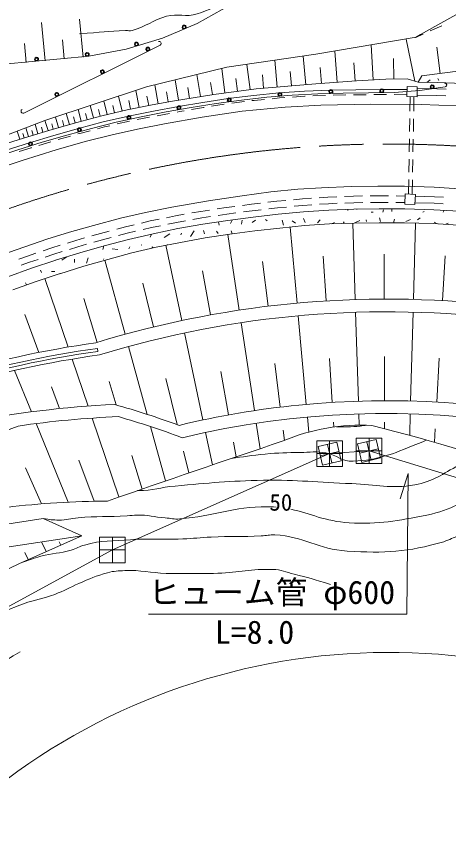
# Model space of a CAD drawing. Units: millimetres, scale not verified. Extents: x 40000 to 680000, y 20000 to 380000.
# Drawn here: x 125010 to 158960, y 253231 to 318146 of the extents above; entities that cross this region are included whole.
import ezdxf
from ezdxf.enums import TextEntityAlignment as Align

# ---------------------------------------------------------------- set-up
doc = ezdxf.new("R2010")
doc.units = ezdxf.units.MM
doc.header["$LTSCALE"] = 1000
doc.linetypes.add('CHAIN', pattern=[18.5, 12, -1.5, 3.5, -1.5])
for name, color, linetype, lineweight in [('M-BGD', 7, 'Continuous', 13), ('M-BMK', 2, 'CHAIN', 13), ('M-BMK-ROW', 30, 'Continuous', 13), ('M-STR-HTXT', 7, 'Continuous', 13), ('M-STR-STRC', 7, 'Continuous', 13)]:
    doc.layers.add(name, color=color, linetype=linetype, lineweight=lineweight)
doc.styles.add('ＭＳ ゴシック', font='')
doc.styles.get('ＭＳ ゴシック').set_extended_font_data('MS Gothic')

msp = doc.modelspace()

# ---------------------------------------------------------------- linework, layer by layer
at = {"layer": 'M-BGD'}
for p, q in [((127263, 314663), (126980, 317662)), ((130251, 314945), (129970, 317933)), ((157515, 317007), (158428, 317413)), ((128757, 314805), (128615, 316299)), ((156370, 316498), (156967, 316763)), ((125764, 314518), (125627, 316018)), ((158057, 312449), (156508, 312476)), ((158772, 312420), (158057, 312449)), ((144510, 311623), (143684, 311545)), ((145680, 311733), (145108, 311679)), ((146104, 311762), (145680, 311733)), ((147674, 311868), (146703, 311802)), ((147701, 311869), (147674, 311868)), ((149299, 311934), (148300, 311893)), ((150899, 311972), (149899, 311953)), ((151671, 311986), (151499, 311983)), ((152499, 311993), (151671, 311986)), ((153666, 312003), (153099, 311998)), ((154099, 312001), (153666, 312003)), ((155699, 311994), (154699, 311999)), ((155944, 311839), (155925, 310708)), ((156244, 311831), (156225, 310696)), ((158042, 311929), (156496, 311956)), ((158750, 311901), (158042, 311929)), ((139716, 310982), (138767, 310823)), ((139754, 310988), (139716, 310982)), ((141334, 311236), (140346, 311081)), ((142920, 311448), (141928, 311322)), ((143684, 311545), (143515, 311523)), ((136059, 310342), (137043, 310522)), ((137633, 310630), (137818, 310664)), ((138176, 310724), (137818, 310664)), ((132926, 309690), (133892, 309914)), ((133892, 309914), (133901, 309915)), ((134489, 310033), (135470, 310228)), ((155915, 310108), (155898, 309108)), ((156215, 310096), (156198, 309096)), ((129983, 308950), (130791, 309162)), ((131372, 309314), (131923, 309458)), ((131923, 309458), (132342, 309555)), ((128287, 308463), (129248, 308739)), ((129825, 308905), (129983, 308950)), ((155888, 308508), (155871, 307508)), ((156188, 308496), (156171, 307496)), ((125226, 307531), (126158, 307824)), ((126158, 307824), (126180, 307831)), ((126754, 308004), (127712, 308293)), ((155861, 306908), (155844, 305908)), ((156161, 306896), (156144, 305896)), ((155834, 305308), (155815, 304177)), ((156134, 305296), (156115, 304160)), ((146776, 303733), (147481, 303802)), ((147481, 303802), (148186, 303849)), ((148785, 303889), (149491, 303937)), ((149491, 303937), (150198, 303965)), ((150798, 303989), (151505, 304017)), ((151505, 304017), (152213, 304024)), ((152813, 304031), (153521, 304038)), ((153521, 304038), (154239, 304032)), ((154839, 304027), (155558, 304021)), ((156355, 304009), (157865, 303965)), ((157865, 303965), (158575, 303921)), ((141477, 303109), (142178, 303202)), ((142773, 303281), (143474, 303374)), ((143474, 303374), (144177, 303455)), ((144773, 303524), (145475, 303605)), ((145475, 303605), (146179, 303674)), ((145530, 303088), (146228, 303156)), ((146825, 303215), (147523, 303283)), ((147523, 303283), (148222, 303330)), ((148820, 303370), (149518, 303417)), ((149518, 303417), (150219, 303445)), ((150818, 303469), (151518, 303497)), ((151518, 303497), (152220, 303505)), ((152820, 303511), (153521, 303518)), ((153521, 303518), (154225, 303512)), ((154825, 303507), (155529, 303501)), ((156325, 303490), (157842, 303445)), ((157842, 303445), (158545, 303402)), ((137499, 302458), (138198, 302582)), ((138789, 302686), (139488, 302810)), ((139488, 302810), (140186, 302915)), ((140779, 303004), (141477, 303109)), ((140858, 302490), (141550, 302594)), ((141550, 302594), (142247, 302687)), ((142842, 302766), (143538, 302858)), ((143538, 302858), (144236, 302939)), ((144832, 303008), (145530, 303088)), ((134836, 301893), (135519, 302055)), ((135519, 302055), (136215, 302196)), ((136803, 302316), (137499, 302458)), ((136907, 301807), (137596, 301947)), ((137596, 301947), (138289, 302070)), ((138880, 302174), (139572, 302297)), ((139572, 302297), (140265, 302401)), ((151434, 301893), (151626, 295873)), ((156368, 301880), (156205, 295884)), ((131618, 301077), (132304, 301258)), ((132884, 301412), (133569, 301593)), ((133569, 301593), (134252, 301755)), ((133695, 301089), (134371, 301249)), ((134955, 301387), (135631, 301547)), ((135631, 301547), (136320, 301687)), ((146511, 301576), (147056, 295593)), ((129684, 300525), (130363, 300719)), ((130940, 300883), (131618, 301077)), ((131083, 300383), (131756, 300575)), ((131756, 300575), (132436, 300755)), ((133016, 300909), (133695, 301089)), ((141613, 300986), (142511, 295043)), ((127779, 299934), (127107, 299711)), ((127779, 299934), (128445, 300141)), ((129018, 300318), (129684, 300525)), ((129170, 299821), (129833, 300027)), ((129833, 300027), (130506, 300219)), ((136751, 300142), (138005, 294226)), ((125865, 299299), (125204, 299062)), ((126537, 299522), (125865, 299299)), ((127943, 299440), (127274, 299218)), ((127933, 299437), (128597, 299643)), ((149339, 295767), (149122, 299295)), ((153915, 295912), (153907, 299447)), ((158492, 295788), (158693, 299317)), ((126035, 298808), (125380, 298573)), ((126704, 299030), (126035, 298808)), ((126198, 298335), (128100, 298966)), ((131958, 298969), (133556, 293145)), ((144779, 295351), (144355, 298861)), ((124335, 297667), (126198, 298335)), ((140252, 294668), (139621, 298146)), ((126556, 297295), (128446, 297922)), ((127240, 297522), (129066, 292135)), ((124720, 296637), (126556, 297295)), ((135773, 293718), (134938, 297153)), ((130294, 295969), (131355, 292506)), ((151658, 294874), (151881, 287877)), ((156177, 294884), (155987, 287887)), ((125656, 294686), (126764, 291713)), ((147147, 294597), (147782, 287626)), ((142660, 294054), (143705, 287133)), ((138213, 293248), (139664, 286400)), ((133821, 292180), (135287, 286839)), ((131373, 292030), (131405, 291795)), ((129387, 291188), (130640, 287494)), ((145740, 287409), (145323, 290852)), ((149829, 287782), (149617, 291243)), ((153934, 287912), (153926, 291380)), ((158039, 287801), (158235, 291263)), ((124851, 290297), (126174, 287039)), ((141679, 286796), (141060, 290209)), ((136745, 289667), (137628, 286036)), ((127761, 289004), (128397, 287299)), ((132282, 289425), (132847, 287582)), ((130961, 286547), (133059, 280358)), ((147872, 286630), (147980, 285445)), ((151912, 286878), (151941, 285993)), ((155960, 286887), (155914, 285191)), ((126551, 286113), (129061, 279935)), ((135552, 285875), (136726, 281599)), ((143854, 286144), (144157, 284138)), ((149926, 286236), (149950, 285846)), ((153932, 286237), (153933, 285719)), ((157913, 285703), (157853, 284646)), ((139872, 285422), (140414, 282863)), ((145966, 285589), (146063, 284791)), ((142074, 284642), (142281, 283500)), ((138141, 283940), (138557, 282228)), ((129908, 283238), (131112, 280007)), ((134075, 283595), (134882, 280963)), ((125711, 282631), (126962, 279797)), ((120426, 277613), (127095, 278641)), ((127095, 278641), (130137, 277289)), ((121040, 275886), (130137, 277289)), ((130137, 277289), (125248, 275118)), ((127347, 276050), (126982, 276802)), ((128491, 276558), (128363, 276821)), ((125933, 275422), (125667, 275969)), ((122302, 273689), (125248, 275118))]:
    msp.add_line(p, q, dxfattribs=at)
for points in [[(156370, 316498), (156756, 316719), (162252, 319820), (162145, 319759), (162252, 319820), (165220, 320967), (171596, 322526), (177786, 323807), (182950, 324985), (188189, 325986), (191153, 326330), (191929, 326037)], [(156433, 316508), (148544, 315178), (141546, 314150), (135221, 312610), (127228, 309952), (121543, 307794), (117162, 306019), (114451, 304752), (109767, 302501), (105938, 300398), (102528, 298165), (99277, 295918), (95888, 293190), (94636, 292050)], [(156569, 312975), (156874, 313481), (160683, 313980)], [(137269, 311481), (140522, 312018), (143836, 312449), (148534, 312849), (151732, 313086), (154027, 313217), (155723, 313243), (156569, 312975)], [(160114, 312868), (158071, 312949), (156569, 312975)], [(155708, 312394), (153665, 312403), (151666, 312386), (149659, 312349), (147652, 312267), (145648, 312132), (143640, 311942), (141644, 311689), (139651, 311377), (137752, 311059)], [(137269, 311481), (135675, 311187), (133703, 310794), (131707, 310332), (129745, 309818), (127808, 309262), (125893, 308684), (123958, 308075)], [(124115, 307600), (126040, 308207), (127949, 308782), (129877, 309336), (131827, 309846), (133808, 310305), (135769, 310696), (137746, 311058)], [(128082, 298960), (129975, 299547), (131889, 300093), (133817, 300604), (135738, 301058), (137690, 301456), (139653, 301803), (141620, 302099), (143600, 302362), (145583, 302591), (147565, 302785), (149545, 302918), (151531, 302997), (153522, 303018), (155519, 303001)], [(155519, 303001), (157819, 302946), (159810, 302823), (161811, 302656), (163768, 302462), (165766, 302227), (167727, 301944), (169683, 301622), (171634, 301238), (173581, 300800), (175514, 300312), (177418, 299778), (179331, 299203), (181217, 298590), (183100, 297919), (184990, 297225)], [(128408, 297909), (130289, 298493), (132181, 299033), (134084, 299537), (135975, 299984), (137895, 300375), (139831, 300718), (141775, 301010), (143735, 301270), (145700, 301497), (147655, 301689), (149604, 301819), (151559, 301897), (153523, 301918), (155510, 301901)], [(155510, 301901), (157769, 301847), (159730, 301726), (161711, 301560), (163649, 301369), (165623, 301136), (167559, 300857), (169487, 300540), (171407, 300161), (173326, 299730), (175230, 299249), (177111, 298721), (179003, 298153), (180862, 297548), (182726, 296884), (184583, 296203)]]:
    msp.add_lwpolyline(points, dxfattribs=at)
for points in [[(156493, 311825), (155695, 311845), (155714, 312631), (156512, 312612)], [(155568, 304191), (156363, 304146), (156317, 303347), (155523, 303392)]]:
    msp.add_lwpolyline(points, close=True, dxfattribs=at)
for centre, radius, start, end in [((154094, 218323), 77589, 58.16711, 107.13312), ((154094, 218323), 76589, 58.16711, 107.13312), ((142256, 213677), 79559, 97.96129, 106.84587), ((142255, 213683), 79099, 97.90771, 106.79298), ((142255, 213686), 78859, 97.90771, 106.76539), ((142254, 213690), 78559, 97.84437, 106.73047), ((136044, 212192), 75495, 92.51271, 101.50728), ((112941, 217859), 72509, 69.95549, 74.15887), ((154094, 218323), 69589, 95.68741, 103.54723), ((154094, 218323), 69589, 58.12697, 95.68741), ((136043, 212225), 74495, 92.31916, 98.41763), ((113070, 217992), 71509, 69.57339, 73.79372), ((154094, 218323), 68589, 58.12074, 103.54723), ((142840, 237457), 51593, 110.06656, 119.60762), ((152107, 270213), 15781, 86.94629, 112.89159), ((115209, 136622), 154044, 70.26399, 75.81897), ((747019, -1492594), 1876224, 108.68417, 109.13011), ((132470, 211925), 68095, 90.26673, 96.95193)]:
    msp.add_arc(centre, radius, start, end, dxfattribs=at)
for points, knots in [([(150695, 327518), (149876, 326626), (149607, 326393), (149022, 325583), (148997, 325547), (148983, 325526), (148957, 325491), (148871, 325374), (148819, 325312), (148722, 325204), (148658, 325133), (148616, 325098), (148550, 325029), (148530, 325008), (148520, 324995), (148499, 324975), (148359, 324836), (148272, 324767), (148128, 324632), (147476, 324022), (147070, 323719), (146468, 323060), (146440, 323030), (146427, 323011), (146399, 322982), (145986, 322557), (145681, 322400), (145230, 322016), (144851, 321693), (144663, 321483), (144270, 321176), (144197, 321119), (144148, 321098), (144070, 321049), (143200, 320494), (142699, 320204), (141840, 319632), (141728, 319557), (141670, 319508), (141554, 319439), (140689, 318920), (140169, 318668), (139211, 318349), (138316, 318052), (137710, 318426), (136804, 318163), (135707, 317845), (135198, 317362), (134099, 317052), (133904, 316998), (133783, 317044), (133581, 317038), (132165, 316990), (131701, 316926), (129963, 316774)], [0, 0, 0, 0, 1, 1, 1, 2, 2, 2, 3, 3, 3, 4, 4, 4, 5, 5, 5, 6, 6, 6, 7, 7, 7, 8, 8, 8, 9, 9, 9, 10, 10, 10, 11, 11, 11, 12, 12, 12, 13, 13, 13, 14, 14, 14, 15, 15, 15, 16, 16, 16, 17, 17, 17, 18, 18, 18, 18]), ([(150149, 285871), (150725, 285843), (151300, 285834), (152031, 285922), (152203, 285943), (152369, 285965), (152528, 285988)], [0, 0, 0, 0, 1, 1, 1, 2, 2, 2, 2]), ([(141890, 283368), (142767, 283486), (143492, 283626), (144565, 283720), (145629, 283814), (146230, 283826), (147299, 283840), (148089, 283850), (148543, 283945), (149322, 283810), (150187, 283660), (150593, 283101), (151469, 283147), (153459, 283251), (154549, 283720), (156398, 284463), (156714, 284590), (156904, 284640), (157194, 284819), (157199, 284822), (157204, 284826), (157209, 284829)], [0, 0, 0, 0, 1, 1, 1, 2, 2, 2, 3, 3, 3, 4, 4, 4, 5, 5, 5, 6, 6, 6, 7, 7, 7, 7]), ([(134514, 280838), (134538, 280837), (134563, 280837), (134589, 280837), (135724, 280829), (136341, 281099), (137472, 281201), (140184, 281446), (141707, 281602), (144430, 281653), (147138, 281705), (148652, 281472), (151360, 281392), (153293, 281335), (154406, 280955), (156310, 281294), (157775, 281554), (158475, 282148), (159786, 282851), (160309, 283131), (160713, 283400), (161094, 283672)], [0, 0, 0, 0, 1, 1, 1, 2, 2, 2, 3, 3, 3, 4, 4, 4, 5, 5, 5, 6, 6, 6, 7, 7, 7, 7]), ([(146577, 279375), (148084, 279055), (149287, 278419), (151148, 278312), (153546, 278173), (154910, 278458), (157267, 278920), (159223, 279303), (160151, 280093), (162053, 280687), (162669, 280879), (163082, 280782), (163658, 281072), (164396, 281445), (164879, 281856), (165391, 282262)], [0, 0, 0, 0, 1, 1, 1, 2, 2, 2, 3, 3, 3, 4, 4, 4, 5, 5, 5, 5]), ([(127095, 278641), (127658, 278548), (127851, 278524), (128339, 278522), (128933, 278519), (129258, 278652), (129850, 278705), (131350, 278839), (132201, 278761), (133704, 278860), (134009, 278880), (134178, 278911), (134484, 278920), (135348, 278943), (135825, 278764), (136687, 278696), (137143, 278660), (137399, 278575), (137854, 278613), (140554, 278836), (142016, 279585), (144725, 279557), (144998, 279554), (145100, 279564), (145423, 279539)], [0, 0, 0, 0, 1, 1, 1, 2, 2, 2, 3, 3, 3, 4, 4, 4, 5, 5, 5, 6, 6, 6, 7, 7, 7, 8, 8, 8, 8]), ([(172727, 268163), (173032, 268444), (173136, 268533), (173351, 268810), (173527, 269036), (173646, 269156), (173756, 269419), (174070, 270166), (174180, 270638), (174181, 271447), (174183, 272461), (173669, 272951), (173487, 273948), (173350, 274700), (173404, 275138), (173332, 275900), (173263, 276625), (173559, 277182), (173104, 277751), (172933, 277965), (172789, 278097), (172518, 278135), (171056, 278342), (170217, 277874), (168741, 277945), (168007, 277980), (167608, 278126), (166884, 278254), (166569, 278309), (166396, 278370), (166078, 278401), (165804, 278427), (165648, 278441), (165374, 278413), (164529, 278327), (164096, 278061), (163264, 277890), (161927, 277614), (161113, 277743), (159816, 277315), (159324, 277152), (159083, 276964), (158585, 276820), (155725, 275992), (153969, 275900), (150997, 276082), (148725, 276220), (147583, 277240), (145309, 277354), (144893, 277375), (144661, 277303), (144245, 277279), (142707, 277191), (141841, 277262), (140302, 277184), (139431, 277139), (138946, 277076), (138075, 277037), (137097, 276994), (136547, 277042), (135568, 277023), (134945, 277011), (134594, 277034), (133972, 276980), (132556, 276855), (131722, 276961), (130358, 276560), (129937, 276437), (129725, 276297), (129306, 276163), (128403, 275875), (127842, 275929), (126929, 275672), (126264, 275484), (126029, 275408), (125248, 275118)], [0, 0, 0, 0, 1, 1, 1, 2, 2, 2, 3, 3, 3, 4, 4, 4, 5, 5, 5, 6, 6, 6, 7, 7, 7, 8, 8, 8, 9, 9, 9, 10, 10, 10, 11, 11, 11, 12, 12, 12, 13, 13, 13, 14, 14, 14, 15, 15, 15, 16, 16, 16, 17, 17, 17, 18, 18, 18, 19, 19, 19, 20, 20, 20, 21, 21, 21, 22, 22, 22, 23, 23, 23, 24, 24, 24, 25, 25, 25, 25]), ([(118886, 269285), (119212, 269337), (119314, 269371), (119586, 269439), (120712, 269722), (121256, 270142), (122325, 270599), (122608, 270720), (122766, 270790), (123050, 270909), (124022, 271320), (124557, 271576), (125548, 271937), (126495, 272283), (127077, 272324), (128020, 272679), (128776, 272964), (129161, 273216), (129905, 273530), (130773, 273896), (131254, 274132), (132163, 274383), (132683, 274526), (132996, 274512), (133534, 274542), (134804, 274611), (135512, 274361), (136783, 274330), (137428, 274314), (137790, 274324), (138435, 274325), (139371, 274326), (139896, 274299), (140831, 274337), (142519, 274406), (143456, 274690), (145144, 274640), (145820, 274620), (146177, 274425), (146834, 274269), (147963, 274000), (148332, 273876), (149694, 273466)], [0, 0, 0, 0, 1, 1, 1, 2, 2, 2, 3, 3, 3, 4, 4, 4, 5, 5, 5, 6, 6, 6, 7, 7, 7, 8, 8, 8, 9, 9, 9, 10, 10, 10, 11, 11, 11, 12, 12, 12, 13, 13, 13, 14, 14, 14, 14]), ([(125303, 268157), (122283, 266375), (121194, 265399), (118174, 264825), (117310, 264661), (116945, 264564), (115942, 264526)], [0, 0, 0, 0, 1, 1, 1, 2, 2, 2, 2])]:
    msp.add_open_spline(points, degree=3, knots=knots, dxfattribs=at)
at = {"layer": 'M-BMK'}
msp.add_arc((154242, 218110), 90000, 59.0963, 135.37785, dxfattribs=at)
at = {"layer": 'M-BMK-ROW'}
for p, q in [((148621, 282748), (148621, 284748)), ((148621, 284748), (150621, 284748)), ((150175, 284653), (148717, 284303)), ((149446, 284478), (149796, 283019)), ((149621, 284748), (149621, 282748)), ((150525, 283194), (150175, 284653)), ((150621, 284748), (150621, 282748)), ((151714, 282962), (151714, 284962)), ((151714, 284962), (153714, 284962)), ((153268, 284866), (151809, 284516)), ((151809, 284516), (152160, 283058)), ((152539, 284691), (152889, 283233)), ((152714, 284962), (152714, 282962)), ((153618, 283408), (153268, 284866)), ((153714, 284962), (153714, 282962)), ((149621, 283748), (132542, 276168)), ((148621, 283748), (150621, 283748)), ((148717, 284303), (149067, 282844)), ((148892, 283573), (150350, 283924)), ((149621, 283748), (152714, 283962)), ((151714, 283962), (153714, 283962)), ((151985, 283787), (153443, 284137)), ((152714, 283962), (166707, 279682)), ((149067, 282844), (150525, 283194)), ((152160, 283058), (153618, 283408)), ((150621, 282748), (148621, 282748)), ((153714, 282962), (151714, 282962)), ((131542, 275168), (131542, 277168)), ((131542, 277168), (133542, 277168)), ((132542, 277168), (132542, 275168)), ((133542, 277168), (133542, 275168)), ((119468, 269070), (132542, 276168)), ((131542, 276168), (133542, 276168)), ((133542, 275168), (131542, 275168))]:
    msp.add_line(p, q, dxfattribs=at)
at = {"layer": 'M-STR-HTXT'}
for p, q in [((156317, 313055), (155633, 316373)), ((153052, 313161), (152895, 315912)), ((158309, 313669), (158038, 315729)), ((147738, 312781), (147546, 315031)), ((150222, 312974), (150040, 315430)), ((154659, 313227), (154634, 314835)), ((143377, 312389), (143118, 314381)), ((145488, 312589), (145308, 314703)), ((151636, 313079), (151532, 314493)), ((139471, 311845), (139185, 313575)), ((141385, 312130), (141136, 314050)), ((144431, 312500), (144341, 313556)), ((146613, 312685), (146517, 313810)), ((148979, 312882), (148888, 314124)), ((137740, 311559), (137476, 313159)), ((140426, 312002), (140268, 312957)), ((142381, 312260), (142252, 313256)), ((157518, 313170), (157256, 312963)), ((158122, 313277), (158208, 313111)), ((134652, 310983), (134383, 312331)), ((136143, 311273), (135868, 312768)), ((138605, 311702), (138462, 312567)), ((133306, 310702), (133032, 311882)), ((135397, 311131), (135248, 311876)), ((136941, 311420), (136794, 312218)), ((131060, 310162), (130804, 311141)), ((132125, 310428), (131878, 311498)), ((132715, 310565), (132579, 311155)), ((133977, 310848), (133843, 311523)), ((129171, 309654), (128923, 310515)), ((130081, 309907), (129842, 310821)), ((130571, 310035), (130443, 310524)), ((131591, 310301), (131452, 310832)), ((126691, 308925), (126468, 309663)), ((127484, 309164), (127245, 309957)), ((127896, 309287), (127777, 309700)), ((128309, 309406), (128071, 310232)), ((128740, 309530), (128616, 309961)), ((129625, 309784), (129494, 310238)), ((125269, 308488), (125066, 309131)), ((125953, 308703), (125746, 309389)), ((126322, 308814), (126211, 309183)), ((127087, 309045), (126968, 309441)), ((125611, 308595), (125503, 308937)), ((151037, 302884), (151056, 302978)), ((151771, 303000), (151761, 302964)), ((153034, 302740), (152872, 302758)), ((153855, 302935), (153808, 302745)), ((154512, 302805), (154517, 303010)), ((155581, 302996), (155581, 303000)), ((156934, 302756), (157053, 302797)), ((158624, 302896), (158539, 302754)), ((140896, 301990), (140933, 301734)), ((141819, 301852), (141947, 302132)), ((142699, 301818), (142745, 302109)), ((143803, 302122), (143523, 301941)), ((144706, 302071), (144585, 302166)), ((145890, 302111), (145981, 301733)), ((146665, 302064), (146928, 301882)), ((147709, 301941), (147555, 302260)), ((148873, 302144), (148670, 301901)), ((149996, 301939), (149777, 301826)), ((150769, 301996), (150672, 301862)), ((151998, 302090), (151608, 301911)), ((152503, 302157), (152521, 302012)), ((153605, 302004), (153548, 302310)), ((154644, 301909), (154709, 302205)), ((155604, 302023), (155969, 302175)), ((156531, 302155), (156727, 302309)), ((158061, 301839), (157825, 301969)), ((158944, 301877), (158759, 301796)), ((138979, 301283), (138676, 300838)), ((139779, 301039), (139717, 301311)), ((140715, 301264), (140849, 301062)), ((141885, 301291), (141968, 301035)), ((135611, 301028), (135502, 300777)), ((137057, 301055), (136611, 300745)), ((137972, 301107), (137936, 300975)), ((131784, 299814), (131870, 300088)), ((133913, 300035), (133846, 299853)), ((134853, 300147), (134813, 300174)), ((135650, 300035), (135773, 299936)), ((136874, 300167), (136874, 300207)), ((132531, 299870), (132974, 299804)), ((128961, 299233), (128576, 298986)), ((129572, 299053), (129561, 298801)), ((130638, 299169), (130503, 298743)), ((131878, 299067), (131842, 299025)), ((126978, 298012), (126888, 298185)), ((128017, 298069), (127767, 298074)), ((125787, 297019), (125706, 297186)), ((155783, 282198), (155164, 280204))]:
    msp.add_line(p, q, dxfattribs=at)
msp.add_lwpolyline([(155783, 282198), (155677, 271122), (135377, 271122)], dxfattribs=at)
for radius, start in [(130000, 87.30411), (50000, 59.0963)]:
    msp.add_arc((154242, 218110), radius, start, 135.37785, dxfattribs=at)
at = {"layer": 'M-STR-STRC'}
msp.add_line((136298, 315899), (125579, 310547), dxfattribs=at)
for points in [[(148534, 324952), (146450, 322796), (144218, 320817), (141816, 319073), (139214, 317585), (136485, 316436), (133622, 315582), (130695, 315022), (121753, 314183), (115866, 313153), (110694, 310922)], [(158691, 312601), (156713, 312319), (154687, 312154), (152681, 312150), (150682, 312125), (148688, 312064), (146683, 311947), (144685, 311793), (142703, 311573), (140709, 311301), (138729, 310990), (136767, 310640), (134800, 310260), (132850, 309822), (130899, 309343), (128965, 308812), (127028, 308257), (125124, 307661), (123215, 307017)], [(136643, 309699), (139613, 310219), (142752, 310690), (146132, 311013), (148932, 311176), (152847, 311248), (156818, 311216), (159588, 311125), (162881, 310875), (165944, 310544), (169088, 310095), (172038, 309576), (174843, 308973), (177771, 308257), (180833, 307407), (183607, 306576), (186375, 305636), (187345, 305286)], [(136643, 309699), (134655, 309305), (132636, 308866), (130405, 308321), (128116, 307659), (125458, 306814), (122988, 306000)], [(160194, 304567), (157841, 304714), (155493, 304792), (153419, 304807), (151304, 304770), (148969, 304673), (147122, 304555), (145000, 304337), (142751, 304036), (140090, 303630), (137227, 303143), (135138, 302729), (133187, 302279), (131051, 301707), (129173, 301177), (127383, 300615)], [(90352, 276886), (93126, 279617), (95817, 282163), (98312, 284349), (100749, 286380), (103184, 288233), (105675, 289971), (108425, 291766), (110515, 293050), (113103, 294473), (115847, 295883), (118985, 297370), (121649, 298531), (124449, 299591), (127383, 300615)]]:
    msp.add_lwpolyline(points, dxfattribs=at)
for centre, radius in [((138190, 317306), 128), ((138190, 317306), 100), ((134441, 315973), 128), ((134441, 315973), 100), ((135341, 315579), 128), ((135341, 315579), 100), ((126576, 314777), 128), ((126576, 314777), 100), ((130559, 315151), 128), ((130559, 315151), 100), ((131762, 313792), 128), ((131762, 313792), 100), ((149714, 312236), 128), ((149714, 312236), 100), ((153718, 312293), 128), ((153718, 312293), 100), ((157682, 312599), 128), ((157682, 312599), 100), ((128183, 312005), 128), ((128183, 312005), 100), ((141731, 311582), 128), ((141731, 311582), 100), ((145715, 312013), 128), ((145715, 312013), 100), ((137773, 310963), 128), ((137773, 310963), 100), ((133843, 310189), 128), ((133843, 310189), 100), ((129954, 309229), 128), ((129954, 309229), 100), ((126107, 308116), 128), ((126107, 308116), 100)]:
    msp.add_circle(centre, radius, dxfattribs=at)
for centre, radius, start, end in [((138190, 317306), 159, 320.90559, 264.76061), ((134441, 315973), 159, 314.6738, 258.52883), ((136231, 316034), 150, 296.53413, 116.53413), ((135341, 315579), 159, 324.60662, 268.46164), ((126576, 314777), 159, 303.43029, 247.28532), ((130559, 315151), 159, 303.43029, 247.28532), ((131762, 313792), 159, 324.60662, 268.46164), ((158670, 312750), 150, 278.10254, 98.10254), ((149714, 312236), 159, 299.82257, 243.67759), ((153718, 312293), 159, 298.21197, 242.067), ((157682, 312599), 159, 306.17503, 250.03005), ((128183, 312005), 159, 324.60662, 268.46164), ((141731, 311582), 159, 305.83276, 249.68779), ((145715, 312013), 159, 302.47636, 246.33138), ((137773, 310963), 159, 308.19259, 252.04762), ((125512, 310681), 150, 116.53413, 296.53413), ((133843, 310189), 159, 310.73666, 254.59169), ((129954, 309229), 159, 313.42498, 257.28), ((126107, 308116), 159, 315.45737, 259.31239)]:
    msp.add_arc(centre, radius, start, end, dxfattribs=at)

# ---------------------------------------------------------------- texts
at = {"layer": 'M-BGD', "style": 'ＭＳ ゴシック'}
msp.add_text('50', height=1320, rotation=359.881, dxfattribs=at).set_placement((145785, 279921), align=Align.MIDDLE_CENTER)
at = {"layer": 'M-STR-HTXT', "style": 'ＭＳ ゴシック'}
msp.add_text('ヒューム管 φ600', height=1833, dxfattribs=at).set_placement((135377, 271372), align=Align.BOTTOM_LEFT)
msp.add_text('L=8.0', height=1833, dxfattribs=at).set_placement((140602, 270622), align=Align.TOP_LEFT)

doc.saveas('drawing.dxf')
